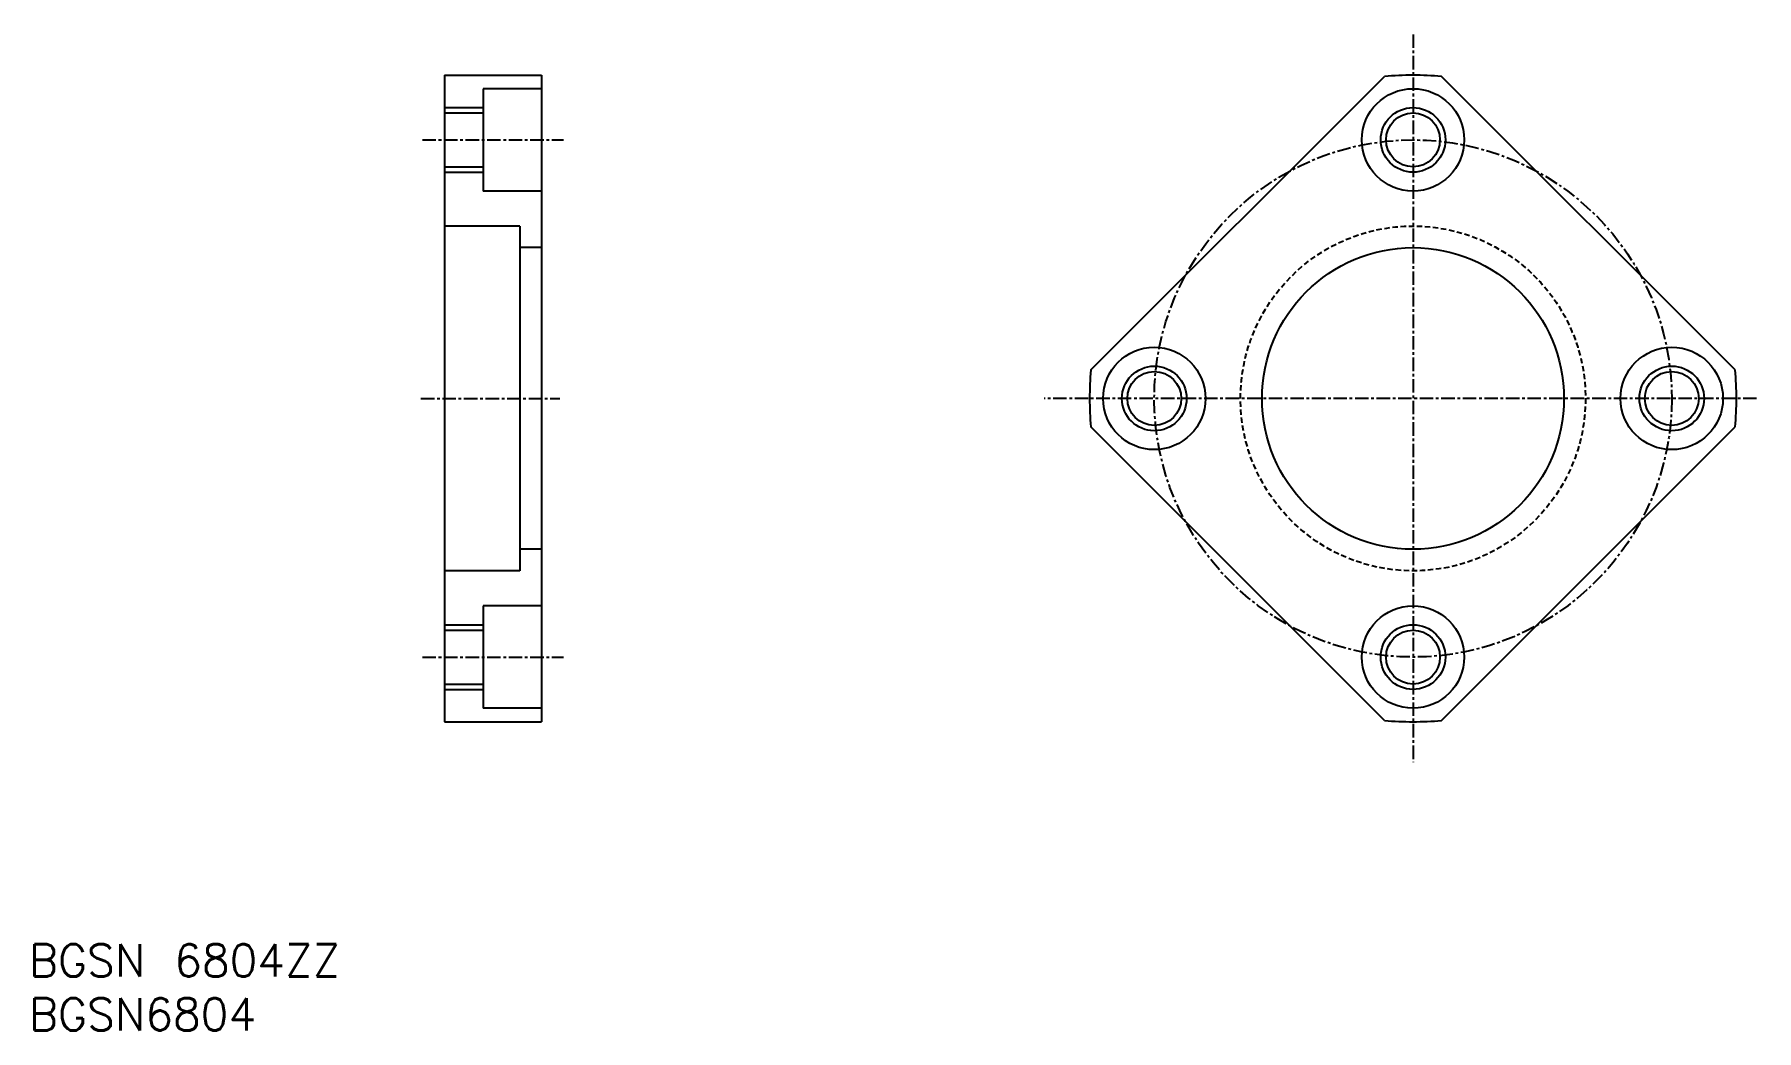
# Model space of a CAD drawing. Extents: x 45 to 205, y 37 to 130.
import ezdxf
from ezdxf.enums import TextEntityAlignment as Align

# ---------------------------------------------------------------- set-up
doc = ezdxf.new("R2010")
doc.units = 0
doc.linetypes.add('CENTER', pattern=[2, 1.25, -0.25, 0.25, -0.25])
doc.linetypes.add('DASHED', pattern=[0.75, 0.5, -0.25])
doc.layers.get('0').update_dxf_attribs({"linetype": 'CONTINUOUS'})
doc.layers.add('CENTER', color=1, linetype='CENTER')
doc.styles.get("Standard").update_dxf_attribs({"font": 'txt.shx', "bigfont": 'extfont.shx'})

msp = doc.modelspace()

# ---------------------------------------------------------------- linework, layer by layer
at = {"color": 7, "linetype": 'CONTINUOUS'}
for p, q in [((83.33, 125.96), (83.33, 65.96)), ((83.33, 125.96), (92.33, 125.96)), ((86.93, 124.71), (86.93, 115.21)), ((92.33, 124.71), (86.93, 124.71)), ((92.33, 125.96), (92.33, 65.96)), ((143.28, 98.61), (170.52, 125.84)), ((203.05, 98.61), (175.81, 125.84)), ((83.33, 122.46), (86.93, 122.46)), ((83.33, 117.46), (86.93, 117.46)), ((92.33, 115.21), (86.93, 115.21)), ((90.33, 111.96), (83.33, 111.96)), ((90.33, 111.96), (90.33, 79.96)), ((92.33, 109.96), (90.33, 109.96)), ((170.52, 66.08), (143.28, 93.32)), ((175.81, 66.08), (203.05, 93.32)), ((92.33, 81.96), (90.33, 81.96)), ((90.33, 79.96), (83.33, 79.96)), ((86.93, 76.71), (86.93, 67.21)), ((92.33, 76.71), (86.93, 76.71)), ((83.33, 74.46), (86.93, 74.46)), ((83.33, 69.46), (86.93, 69.46)), ((92.33, 67.21), (86.93, 67.21)), ((83.33, 65.96), (92.33, 65.96))]:
    msp.add_line(p, q, dxfattribs=at)
at = {"color": 3, "linetype": 'CONTINUOUS'}
for p, q in [((83.33, 122.96), (86.93, 122.96)), ((83.33, 116.96), (86.93, 116.96)), ((83.33, 74.96), (86.93, 74.96)), ((83.33, 68.96), (86.93, 68.96))]:
    msp.add_line(p, q, dxfattribs=at)
at = {"color": 7, "linetype": 'CONTINUOUS'}
for centre, radius in [((173.17, 119.96), 4.75), ((173.17, 119.96), 2.5), ((173.17, 95.96), 14), ((149.17, 95.96), 4.75), ((197.17, 95.96), 4.75), ((149.17, 95.96), 2.5), ((197.17, 95.96), 2.5), ((173.17, 71.96), 4.75), ((173.17, 71.96), 2.5)]:
    msp.add_circle(centre, radius, dxfattribs=at)
at = {"color": 3, "linetype": 'CONTINUOUS'}
for centre in [(173.17, 119.96), (149.17, 95.96), (197.17, 95.96), (173.17, 71.96)]:
    msp.add_circle(centre, 3, dxfattribs=at)
at = {"color": 3, "linetype": 'DASHED'}
msp.add_circle((173.17, 95.96), 16, dxfattribs=at)
at = {"color": 7, "linetype": 'CONTINUOUS'}
for start, end in [(84.9445, 95.0555), (174.9445, 185.0555), (354.9445, 5.0555), (264.9445, 275.0555)]:
    msp.add_arc((173.17, 95.96), 30, start, end, dxfattribs=at)
at = {"layer": 'CENTER', "color": 1, "linetype": 'CENTER'}
for p, q in [((173.17, 129.75), (173.17, 62.22)), ((81.29, 119.96), (94.36, 119.96)), ((81.14, 95.96), (94.03, 95.96)), ((205.04, 95.96), (138.95, 95.96)), ((81.29, 71.96), (94.36, 71.96))]:
    msp.add_line(p, q, dxfattribs=at)
msp.add_circle((173.17, 95.96), 24, dxfattribs=at)

# ---------------------------------------------------------------- texts
at = {"color": 7, "linetype": 'CONTINUOUS'}
for s, p in [('BGSN 6804ZZ', (44.78, 43.8)), ('BGSN6804', (44.78, 38.8))]:
    msp.add_text(s, height=3, dxfattribs=at).set_placement(p, align=Align.MIDDLE_LEFT)

doc.saveas('drawing.dxf')
